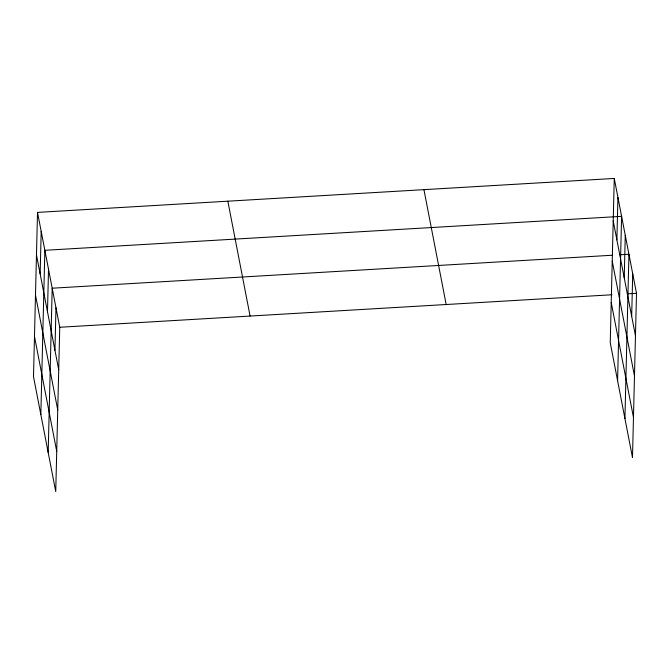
<?xml version="1.0" encoding="UTF-8"?>
<svg xmlns="http://www.w3.org/2000/svg" width="670" height="670" viewBox="0 0 670 670"><rect width="100%" height="100%" fill="white"/><g stroke="black" fill="none" stroke-linecap="round" stroke-linejoin="round"><path stroke-width="1" d="M37.512 212.398L33.5 376.691L55.744 491.554L59.756 327.262L37.512 212.398L614.256 178.446L636.5 293.309L632.488 457.602L610.244 342.739L614.256 178.446M40.15 273.863L41.188 231.351M40.837 414.596L44.857 250.304L621.601 216.351L617.581 380.644M47.486 311.768L48.525 269.256M48.181 452.501L52.193 288.209L612.564 255.22M54.94 350.251L55.979 307.739M616.886 239.91L617.924 197.399M624.231 277.816L625.269 235.304M624.926 418.549L628.937 254.257L619.725 254.801M631.676 316.299L632.723 273.787M59.756 327.262L611.944 294.758M627.288 293.854L636.5 293.309M613.218 220.958L635.462 335.821M612.238 261.149L634.482 376.012M611.224 302.547L633.468 417.418M423.934 189.652L446.178 304.515M227.842 201.193L250.086 316.056M36.473 254.91L58.717 369.773M35.493 295.102L57.737 409.965M34.48 336.499L56.724 451.362"/></g></svg>
